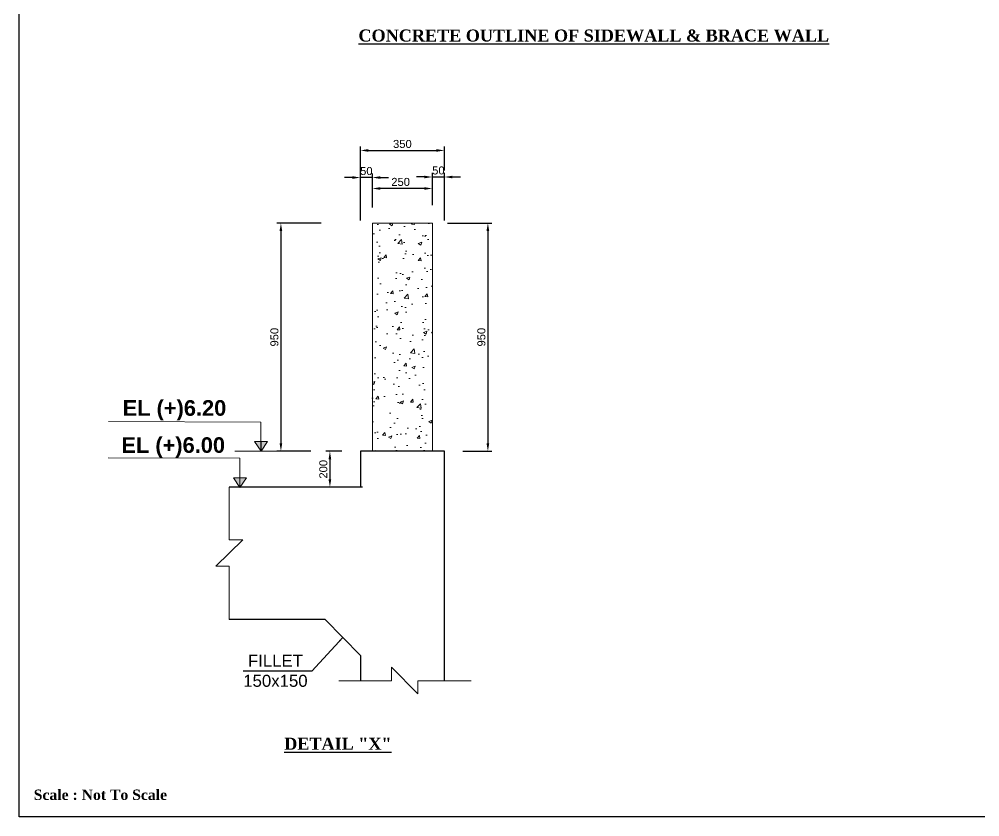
# Model space of a CAD drawing. Extents: x -426260 to 2055400, y -4304674 to -305611.
# Drawn here: x 332757 to 344756, y -1914810 to -1904850 of the extents above; entities that cross this region are included whole.
import ezdxf

# ---------------------------------------------------------------- set-up
doc = ezdxf.new("R2010")
doc.units = 0
doc.header["$LTSCALE"] = 300
doc.header["$MEASUREMENT"] = 0
doc.header["$PDMODE"] = 3
doc.layers.get('DEFPOINTS').update_dxf_attribs({"linetype": 'CONTINUOUS'})
doc.layers.add('Dim', color=7, linetype='CONTINUOUS', lineweight=9)
doc.layers.add('Dimension', color=8, linetype='CONTINUOUS', lineweight=18)
for name, color, linetype in [('Head wall', 13, 'CONTINUOUS'), ('LINE', 7, 'CONTINUOUS'), ('TEXT', 10, 'CONTINUOUS'), ('TXT', 7, 'CONTINUOUS')]:
    doc.layers.add(name, color=color, linetype=linetype)
doc.styles.add('1-2', font='arial.ttf')
doc.styles.add('Arial', font='arial.ttf')
doc.styles.add('DIM', font='isocp3.shx')
doc.styles.add('text', font='ARIALN.TTF', dxfattribs={"height": 1.6})
doc.dimstyles.new('dim_50', dxfattribs={"dimtxt": 100, "dimasz": 100, "dimexe": 50, "dimexo": 30, "dimgap": 30, "dimtad": 1, "dimdec": 0, "dimzin": 0, "dimdsep": 46, "dimtxsty": 'DIM', "dimcen": 0.09, "dimclrd": 5, "dimclre": 5, "dimclrt": 7, "dimadec": 0, "dimazin": 0, "dimtfac": 1, "dimtdec": 0, "dimtmove": 0, "dimatfit": 3, "dimfxl": 1, "dimtolj": 1, "dimtzin": 0, "dimarcsym": 1})
doc.dimstyles.new('dim_80', dxfattribs={"dimtxt": 160, "dimasz": 160, "dimexe": 80, "dimexo": 40, "dimgap": 50, "dimtad": 1, "dimdec": 0, "dimzin": 0, "dimdsep": 46, "dimtxsty": 'DIM', "dimcen": 0.09, "dimclrd": 5, "dimclre": 5, "dimclrt": 7, "dimadec": 0, "dimazin": 0, "dimtfac": 1, "dimtdec": 0, "dimtmove": 0, "dimatfit": 3, "dimfxl": 1, "dimtolj": 1, "dimtzin": 0, "dimarcsym": 0})

# ---------------------------------------------------------------- blocks, each defined once
blk = doc.blocks.new('*D473')
at = {"layer": 'DEFPOINTS', "color": 0, "transparency": 16777216}
for p in [(338068, -1906820), (337918, -1907203), (338068, -1907395)]:
    blk.add_point(p, dxfattribs=at)
at = {"layer": 'Dim', "color": 5, "lineweight": -2, "transparency": 16777216}
for p, q in [((337818, -1906820), (337718, -1906820)), ((337918, -1907173), (337918, -1906770)), ((337918, -1906820), (338068, -1906820)), ((338068, -1907365), (338068, -1906770)), ((338168, -1906820), (338268, -1906820))]:
    blk.add_line(p, q, dxfattribs=at)
at = {"layer": 'Dim', "color": 5, "transparency": 16777216}
for points in [[(337818, -1906804), (337818, -1906837), (337918, -1906820)], [(338168, -1906804), (338168, -1906837), (338068, -1906820)]]:
    blk.add_solid(points, dxfattribs=at)
at = {"layer": 'Dim', "color": 7, "lineweight": 18, "transparency": 16777216, "insert": (337993, -1906739), "char_height": 100, "attachment_point": 5, "style": 'Arial'}
blk.add_mtext('\\A1;50', dxfattribs=at)
blk = doc.blocks.new('*D474')
at = {"layer": 'DEFPOINTS', "color": 0, "transparency": 16777216}
for p in [(337168, -1906964), (337168, -1907230), (337918, -1907203)]:
    blk.add_point(p, dxfattribs=at)
at = {"layer": 'Dim', "color": 5, "lineweight": -2, "transparency": 16777216}
for p, q in [((337168, -1907200), (337168, -1906914)), ((337818, -1906964), (337268, -1906964)), ((337918, -1907173), (337918, -1906914))]:
    blk.add_line(p, q, dxfattribs=at)
at = {"layer": 'Dim', "color": 5, "transparency": 16777216}
for points in [[(337268, -1906947), (337268, -1906980), (337168, -1906964)], [(337818, -1906947), (337818, -1906980), (337918, -1906964)]]:
    blk.add_solid(points, dxfattribs=at)
at = {"layer": 'Dim', "color": 7, "lineweight": 18, "transparency": 16777216, "insert": (337521, -1906882), "char_height": 100, "attachment_point": 5, "style": 'Arial'}
blk.add_mtext('\\A1;250', dxfattribs=at)
blk = doc.blocks.new('*D475')
at = {"layer": 'DEFPOINTS', "color": 0, "transparency": 16777216}
for p in [(336817, -1910245), (336638, -1910695), (337076, -1910695)]:
    blk.add_point(p, dxfattribs=at)
at = {"layer": 'Dim', "color": 5, "lineweight": -2, "transparency": 16777216}
for p, q in [((336787, -1910245), (336588, -1910245)), ((336638, -1910345), (336638, -1910595)), ((337046, -1910695), (336588, -1910695))]:
    blk.add_line(p, q, dxfattribs=at)
at = {"layer": 'Dim', "color": 5, "transparency": 16777216}
for points in [[(336621, -1910345), (336654, -1910345), (336638, -1910245)], [(336621, -1910595), (336654, -1910595), (336638, -1910695)]]:
    blk.add_solid(points, dxfattribs=at)
at = {"layer": 'Dim', "color": 7, "lineweight": 18, "transparency": 16777216, "insert": (336556, -1910470), "char_height": 100, "attachment_point": 5, "rotation": 90, "style": 'Arial'}
blk.add_mtext('\\A1;200', dxfattribs=at)
blk = doc.blocks.new('*D476')
at = {"layer": 'DEFPOINTS', "color": 0, "transparency": 16777216}
for p in [(338068, -1906489), (337018, -1906804), (338068, -1906767)]:
    blk.add_point(p, dxfattribs=at)
at = {"layer": 'Dim', "color": 5, "lineweight": -2, "transparency": 16777216}
for p, q in [((337018, -1906774), (337018, -1906439)), ((337118, -1906489), (337968, -1906489)), ((338068, -1906737), (338068, -1906439))]:
    blk.add_line(p, q, dxfattribs=at)
at = {"layer": 'Dim', "color": 5, "transparency": 16777216}
for points in [[(337118, -1906472), (337118, -1906505), (337018, -1906489)], [(337968, -1906472), (337968, -1906505), (338068, -1906489)]]:
    blk.add_solid(points, dxfattribs=at)
at = {"layer": 'Dim', "color": 7, "lineweight": 18, "transparency": 16777216, "insert": (337543, -1906408), "char_height": 100, "attachment_point": 5, "style": 'Arial'}
blk.add_mtext('\\A1;350', dxfattribs=at)
blk = doc.blocks.new('*D477')
at = {"layer": 'DEFPOINTS', "color": 0, "transparency": 16777216}
for p in [(338077, -1907395), (338267, -1910245), (338611, -1910245)]:
    blk.add_point(p, dxfattribs=at)
at = {"layer": 'Dim', "color": 5, "lineweight": -2, "transparency": 16777216}
for p, q in [((338107, -1907395), (338661, -1907395)), ((338611, -1907495), (338611, -1910145)), ((338297, -1910245), (338661, -1910245))]:
    blk.add_line(p, q, dxfattribs=at)
at = {"layer": 'Dim', "color": 5, "transparency": 16777216}
for points in [[(338594, -1907495), (338628, -1907495), (338611, -1907395)], [(338594, -1910145), (338628, -1910145), (338611, -1910245)]]:
    blk.add_solid(points, dxfattribs=at)
at = {"layer": 'Dim', "color": 7, "lineweight": 18, "transparency": 16777216, "insert": (338530, -1908820), "char_height": 100, "attachment_point": 5, "rotation": 90, "style": 'Arial'}
blk.add_mtext('\\A1;950', dxfattribs=at)
blk = doc.blocks.new('*D478')
at = {"layer": 'DEFPOINTS', "color": 0, "transparency": 16777216}
for p in [(336560, -1907395), (336026, -1910245), (336429, -1910245)]:
    blk.add_point(p, dxfattribs=at)
at = {"layer": 'Dim', "color": 5, "lineweight": -2, "transparency": 16777216}
for p, q in [((336530, -1907395), (335976, -1907395)), ((336026, -1907495), (336026, -1910145)), ((336399, -1910245), (335976, -1910245))]:
    blk.add_line(p, q, dxfattribs=at)
at = {"layer": 'Dim', "color": 5, "transparency": 16777216}
for points in [[(336009, -1907495), (336042, -1907495), (336026, -1907395)], [(336009, -1910145), (336042, -1910145), (336026, -1910245)]]:
    blk.add_solid(points, dxfattribs=at)
at = {"layer": 'Dim', "color": 7, "lineweight": 18, "transparency": 16777216, "insert": (335945, -1908820), "char_height": 100, "attachment_point": 5, "rotation": 90, "style": 'Arial'}
blk.add_mtext('\\A1;950', dxfattribs=at)
blk = doc.blocks.new('*D521')
at = {"layer": 'DEFPOINTS', "color": 0, "transparency": 16777216}
for p in [(337018, -1906827), (337168, -1907230), (337018, -1907395)]:
    blk.add_point(p, dxfattribs=at)
at = {"layer": 'Dim', "color": 5, "lineweight": -2, "transparency": 16777216}
for p, q in [((336918, -1906827), (336818, -1906827)), ((337018, -1907365), (337018, -1906777)), ((337168, -1906827), (337018, -1906827)), ((337168, -1907200), (337168, -1906777)), ((337268, -1906827), (337368, -1906827))]:
    blk.add_line(p, q, dxfattribs=at)
at = {"layer": 'Dim', "color": 5, "transparency": 16777216}
for points in [[(336918, -1906810), (336918, -1906844), (337018, -1906827)], [(337268, -1906810), (337268, -1906844), (337168, -1906827)]]:
    blk.add_solid(points, dxfattribs=at)
at = {"layer": 'Dim', "color": 7, "lineweight": 18, "transparency": 16777216, "insert": (337093, -1906746), "char_height": 100, "attachment_point": 5, "style": 'Arial'}
blk.add_mtext('\\A1;50', dxfattribs=at)

msp = doc.modelspace()

# ---------------------------------------------------------------- hatches: boundary and pattern name
at = {"layer": 'Dim'}
h = msp.add_hatch(dxfattribs=at)
h.set_pattern_fill('AR-CONC', color=8, scale=60)
h.set_pattern_definition([(50, (-841257.8, -1980106.17), (430.35611, -37.65128), [45, -495]), (355, (-841257.8, -1980106.17), (-83.2508, 451.31528), [36, -396]), (100.451444, (-841221.9, -1980109.3), (347.10531, 413.664), [38.24412, -420.68527]), (46.1842, (-841257.8, -1979986.17), (640.3448, -99.31157), [67.5, -742.5]), (96.635635, (-841204.4, -1979994.44), (560.79717, 584.47116), [57.3662, -631.02826]), (351.184164, (-841257.8, -1979986.17), (560.79717, 584.47116), [54, -594]), (21, (-841197.8, -1980016.17), (358.14423, -241.57133), [45, -495]), (326, (-841197.8, -1980016.17), (145.9892, 435.09003), [36, -396]), (71.451445, (-841167.94, -1980036.3), (504.13343, 193.51869), [38.24411, -420.68527]), (37.5, (-841257.78, -1980106.17), (7.295913, 199.736312), [0, -391.2, 0, -402, 0, -397.5]), (7.5, (-841257.78, -1980106.17), (157.841722, 236.647027), [0, -229.2, 0, -382.2, 0, -151.5]), (327.5, (-841391.58, -1980106.17), (320.293462, -13.532923), [0, -150, 0, -468, 0, -621]), (317.5, (-841451.58, -1980106.17), (349.9117, 60.06299), [0, -195, 0, -310.8, 0, -441])])
h.paths.add_polyline_path([(337918.3, -1907395.1), (337168.3, -1907395.1), (337168.2, -1910245.1), (337918.3, -1910245.1)])
at = {"layer": 'Dim', "ltscale": 500}
h = msp.add_hatch(color=15, dxfattribs=at)
h.dxf.hatch_style = 1
h.paths.add_polyline_path([(335777.9, -1910124.1), (335859.3, -1910124.1), (335777.9, -1910245.1)])
h.paths.add_polyline_path([(335696.5, -1910124.1), (335777.9, -1910124.1), (335777.9, -1910245.1)])
h = msp.add_hatch(color=15, dxfattribs=at)
h.dxf.hatch_style = 1
h.paths.add_polyline_path([(335513.6, -1910575.9), (335595, -1910575.9), (335513.6, -1910696.9)])
h.paths.add_polyline_path([(335432.2, -1910575.9), (335513.6, -1910575.9), (335513.6, -1910696.9)])

# ---------------------------------------------------------------- linework, layer by layer
at = {"layer": 'Dim', "color": 7}
msp.add_lwpolyline([(337918.3, -1910245.1), (337918.3, -1907395.1), (337168.3, -1907395.1), (337168.2, -1910245.1)], dxfattribs=at)
at = {"layer": 'Dim', "ltscale": 500}
for points in [[(335776.7, -1910245.1), (335776.7, -1909880.6), (333872.3, -1909875.5)], [(335777.9, -1910245.1), (335777.9, -1910124.1), (335696.5, -1910124.1), (335777.9, -1910245.1)], [(335777.9, -1910245.1), (335777.9, -1910124.1), (335859.3, -1910124.1), (335777.9, -1910245.1)], [(335512.4, -1910696.9), (335512.4, -1910332.4), (333869.4, -1910328.1)], [(335513.6, -1910696.9), (335513.6, -1910575.9), (335432.2, -1910575.9), (335513.6, -1910696.9)], [(335513.6, -1910696.9), (335513.6, -1910575.9), (335595, -1910575.9), (335513.6, -1910696.9)]]:
    msp.add_lwpolyline(points, dxfattribs=at)
at = {"layer": 'Dim', "ltscale": 50}
msp.add_lwpolyline([(336316.8, -1910245.1), (335448.6, -1910245.1)], dxfattribs=at)
at = {"layer": 'Dim', "color": 5}
for points in [[(335378.5, -1910695.1), (335378.5, -1911349.8), (335549.9, -1911349.8), (335214, -1911679.4)], [(335214, -1911679.4), (335378.5, -1911679.4), (335378.5, -1912345.1)], [(336751.2, -1913110.6), (337405.8, -1913110.6), (337405.8, -1912939.3), (337735.4, -1913275.1)], [(337735.4, -1913275.1), (337735.4, -1913110.6), (338401.2, -1913110.6)]]:
    msp.add_lwpolyline(points, dxfattribs=at)
at = {"layer": 'LINE', "ltscale": 500}
msp.add_line((337018.3, -1912795.1), (337018.3, -1913110.6), dxfattribs=at)
at = {"layer": 'LINE'}
msp.add_lwpolyline([(358651.5, -1914809.7), (332756.8, -1914809.7), (332756.8, -1896498.4), (358651.5, -1896498.4)], close=True, dxfattribs=at)
at = {"layer": 'LINE', "ltscale": 500}
for points in [[(337018.3, -1910245.1), (337018.3, -1910695.1)], [(338068.3, -1913110.6), (338068.3, -1910245.1), (337018.3, -1910245.1), (337018.3, -1910695.1)], [(337018.3, -1910695.1), (335378.5, -1910695.1)], [(336579.2, -1912345.1), (335378.5, -1912345.1)], [(336579.2, -1912345.1), (337018.3, -1912795.1)]]:
    msp.add_lwpolyline(points, dxfattribs=at)

# ---------------------------------------------------------------- texts
at = {"layer": 'Dimension', "color": 7, "lineweight": 18, "ltscale": 2, "insert": (335957.1, -1912987.7), "char_height": 150, "attachment_point": 5, "style": '1-2'}
msp.add_mtext('FILLET\\P150x150', dxfattribs=at)
at = {"layer": 'Head wall', "color": 7, "ltscale": 200, "width": 6346.838, "attachment_point": 1, "style": 'text'}
for s, insert, char_height in [('{\\fTimes New Roman|b1|i0|c0|p18;\\H1.6667x;\\L\\C6;CONCRETE OUTLINE OF SIDEWALL & BRACE WALL}', (336994.4, -1904978.5), 90), ('{\\fTimes New Roman|b1|i0|c0|p18;\\L\\C6;DETAIL "X"}', (336067.1, -1913822.5, 0), 150)]:
    msp.add_mtext(s, dxfattribs=dict(at, insert=insert, char_height=char_height))
at = {"layer": 'TEXT', "color": 0, "linetype": 'ByBlock', "insert": (332938.4, -1914469.6), "char_height": 129.707, "width": 2705.164, "attachment_point": 1, "style": 'Arial'}
msp.add_mtext('{\\fTimes New Roman|b1|i0|c0|p18;Scale : Not To Scale}', dxfattribs=at)
at = {"layer": 'TXT', "color": 0, "char_height": 195, "width": 2011.05, "attachment_point": 5, "style": 'Arial'}
for s, insert in [('{\\fArial|b1|i0|c0|p34;\\C6;EL (+)6.20}', (334696.2, -1909733.8)), ('{\\fArial|b1|i0|c0|p34;\\C6;EL (+)6.00}', (334680.6, -1910197.2))]:
    msp.add_mtext(s, dxfattribs=dict(at, insert=insert))

# ---------------------------------------------------------------- dimensions: what is measured, and where the dimension line sits
at = {"layer": 'Dim', "lineweight": 18}
dim = msp.add_linear_dim(base=(338068.3, -1906488.8), p1=(337018.3, -1906804.2), p2=(338068.3, -1906767.1), text='350', dimstyle='dim_50', override={"dimtxsty": 'Arial'}, dxfattribs=at)
dim.commit()
dim.dimension.update_dxf_attribs({"geometry": '*D476', "text_midpoint": (337543.3, -1906407.7)})
for base, p1, p2, angle, text, picture, middle in [((337018.3, -1906827.1), (337168.3, -1907230), (337018.3, -1907395.1), 180, '50', '*D521', (337093.3, -1906827.1)), ((337168.3, -1906963.5), (337918.3, -1907203.1), (337168.3, -1907230), 180, '250', '*D474', (337521.5, -1906963.5)), ((336637.5, -1910695.1), (336816.9, -1910245.1), (337076.2, -1910695.1), 90, '200', '*D475', (336637.5, -1910470.1))]:
    dim = msp.add_linear_dim(base=base, p1=p1, p2=p2, angle=angle, text=text, dimstyle='dim_50', override={"dimtxsty": 'Arial'}, dxfattribs=at)
    dim.commit()
    dim.dimension.update_dxf_attribs({"geometry": picture, "text_midpoint": middle, "dimtype": 160})
dim = msp.add_linear_dim(base=(338068.3, -1906820.3), p1=(337918.3, -1907203.1), p2=(338068.3, -1907395.1), text='50', dimstyle='dim_50', override={"dimtxsty": 'Arial'}, dxfattribs=at)
dim.commit()
dim.dimension.update_dxf_attribs({"geometry": '*D473', "text_midpoint": (337993.3, -1906820.3), "dimtype": 160})
for base, p1, p2, picture, middle in [((336025.7, -1910245.1), (336559.6, -1907395.1), (336428.6, -1910245.1), '*D478', (335944.6, -1908820.1)), ((338610.9, -1910245.1), (338077, -1907395.1), (338267.5, -1910245.1), '*D477', (338529.8, -1908820.1))]:
    dim = msp.add_linear_dim(base=base, p1=p1, p2=p2, angle=90, text='950', dimstyle='dim_50', override={"dimtxsty": 'Arial'}, dxfattribs=at)
    dim.commit()
    dim.dimension.update_dxf_attribs({"geometry": picture, "text_midpoint": middle})

# ---------------------------------------------------------------- leaders
msp.add_leader([(336798.7, -1912570.1), (336413.2, -1912991.1), (335556.1, -1912991.1)], dimstyle='dim_80', override={"dimasz": 60, "dimgap": 50, "dimtad": 0}, dxfattribs=at)

doc.saveas('drawing.dxf')
